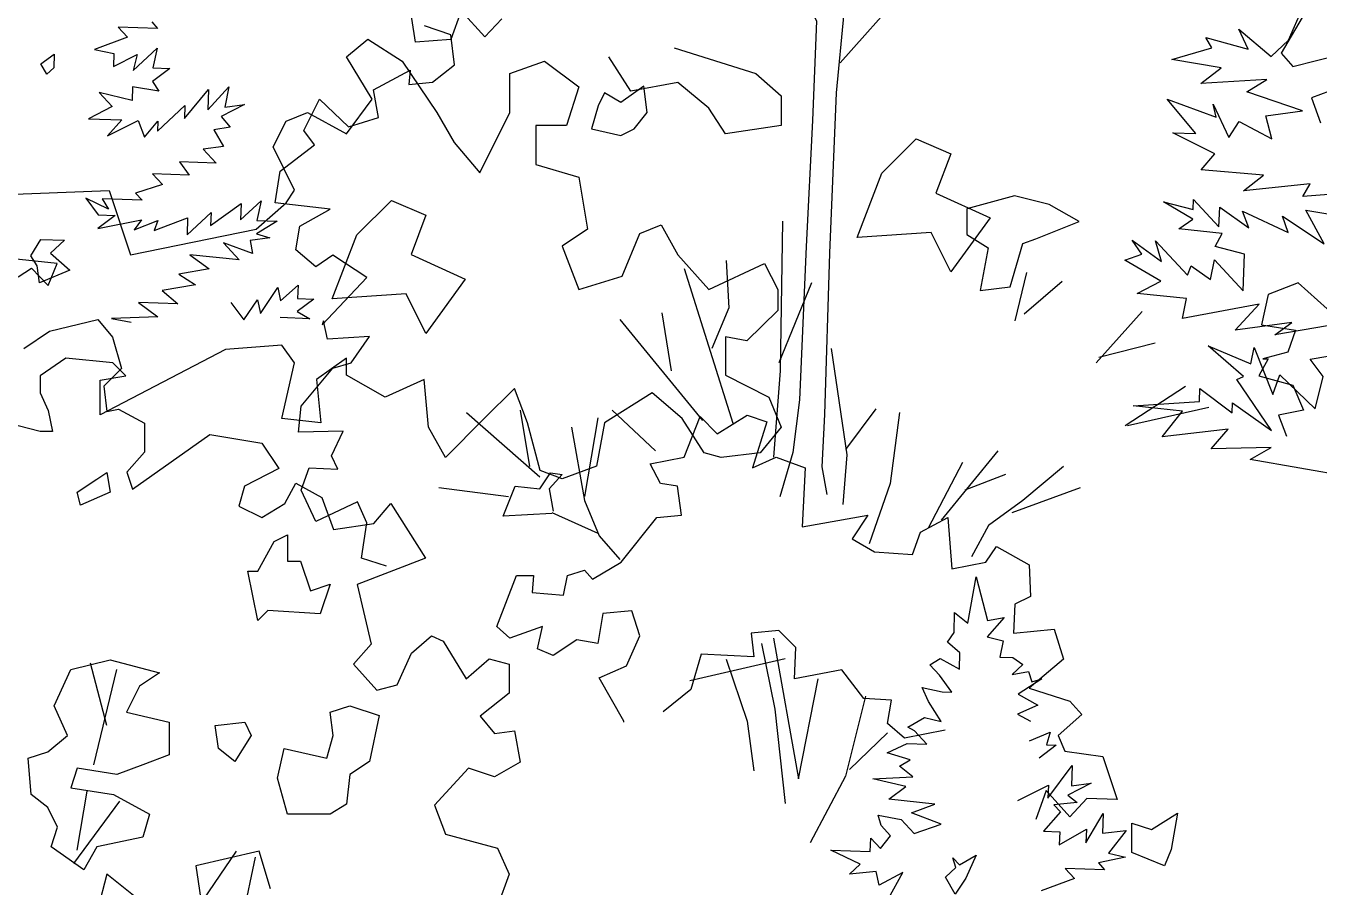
# Model space of a CAD drawing. Header units: inches. Extents: x 11.9 to 85.3, y 21.1 to 37.4.
# Drawn here: x 43.1466 to 43.6134, y 22.436 to 22.7468 of the extents above; entities that cross this region are included whole.
import ezdxf

# ---------------------------------------------------------------- set-up
doc = ezdxf.new("R2010")
doc.units = ezdxf.units.IN
doc.header["$MEASUREMENT"] = 0
doc.layers.add('CAY', color=94, linetype='Continuous')
doc.layers.add('CAY-3', color=61, linetype='Continuous')

# ---------------------------------------------------------------- blocks, each defined once
blk = doc.blocks.new('A$C76451831')
at = {"layer": 'CAY'}
for p, q in [((4769.2, 1531.6), (4737.5, 1532.7)), ((4737.5, 1532.7), (4745, 1524.8)), ((4764.4, 1537.2), (4769.2, 1531.6)), ((4745, 1524.8), (4718.3, 1514.8)), ((4718.3, 1514.8), (4734.1, 1511.6)), ((4734.1, 1511.6), (4733.7, 1501.1)), ((4733.7, 1501.1), (4752.6, 1510.9)), ((4749.5, 1497.9), (4768.7, 1515.8)), ((4752.6, 1510.9), (4749.5, 1497.9)), ((4768.7, 1515.8), (4765.4, 1500)), ((4779, 1499.6), (4765, 1489.2)), ((4765.4, 1500), (4779, 1499.6)), ((4765, 1489.2), (4770.2, 1481.3)), ((4722.1, 1480.2), (4732.6, 1469)), ((4748.6, 1473.9), (4722.1, 1480.2)), ((4749, 1484.7), (4748.6, 1473.9)), ((4770.2, 1481.3), (4749, 1484.7)), ((4790.7, 1459.3), (4810.1, 1482.6)), ((4809.5, 1466.3), (4826.5, 1484.8)), ((4810.1, 1482.6), (4809.5, 1466.3)), ((4826.5, 1484.8), (4823.2, 1468.6)), ((4732.6, 1469), (4713.7, 1459.2)), ((4769, 1449.1), (4791.1, 1469.7)), ((4791.1, 1469.7), (4790.7, 1459.3)), ((4839.1, 1470.7), (4820.2, 1461)), ((4823.2, 1468.6), (4839.1, 1470.7)), ((4713.7, 1459.2), (4740.4, 1458.3)), ((4740.4, 1458.3), (4729, 1445.5)), ((4729, 1445.5), (4753.5, 1457.8)), ((4753.5, 1457.8), (4758.5, 1444.5)), ((4758.5, 1444.5), (4769.3, 1457.3)), ((4769.3, 1457.3), (4769, 1449.1)), ((4820.2, 1461), (4827.6, 1452.5)), ((4827.6, 1452.5), (4814.4, 1450.3)), ((4814.4, 1450.3), (4822.1, 1436.9)), ((4822.1, 1436.9), (4805.7, 1434.7)), ((4805.7, 1434.7), (4816.2, 1423.5)), ((4794.5, 1413.8), (4765.1, 1414.8)), ((4765.1, 1414.8), (4773, 1406.4)), ((4786.8, 1424.5), (4794.5, 1413.8)), ((4816.2, 1423.5), (4786.8, 1424.5)), ((4773, 1406.4), (4751.5, 1399.4)), ((4711.4, 1395.4), (4721.4, 1381.9)), ((4729.7, 1386.6), (4711.4, 1395.4)), ((4724.6, 1394.9), (4729.7, 1386.6)), ((4756.7, 1393.8), (4724.6, 1394.9)), ((4751.5, 1399.4), (4756.7, 1393.8)), ((4792.9, 1365.8), (4812.1, 1383.7)), ((4811.7, 1373.3), (4836.3, 1391)), ((4812.1, 1383.7), (4811.7, 1373.3)), ((4835.9, 1377.9), (4852.3, 1393.2)), ((4836.3, 1391), (4835.9, 1377.9)), ((4852.3, 1393.2), (4849, 1377.4)), ((4735, 1381.4), (4721, 1371)), ((4721, 1371), (4756.1, 1378)), ((4721.4, 1381.9), (4735, 1381.4)), ((4756.1, 1378), (4750.4, 1370)), ((4750.4, 1370), (4769.3, 1377.5)), ((4766.3, 1369.4), (4793.3, 1379.4)), ((4769.3, 1377.5), (4766.3, 1369.4)), ((4793.3, 1379.4), (4792.9, 1365.8)), ((4865.3, 1376.9), (4848.6, 1366.6)), ((4849, 1377.4), (4865.3, 1376.9)), ((4859.4, 1363.5), (4843.5, 1361.3)), ((4848.6, 1366.6), (4859.4, 1363.5)), ((4822.1, 1359.3), (4834.8, 1345.7)), ((4845.4, 1350.8), (4822.1, 1359.3)), ((4843.5, 1361.3), (4845.4, 1350.8)), ((4834.8, 1345.7), (4795, 1349.9)), ((4795, 1349.9), (4810.5, 1338.4)), ((4810.5, 1338.4), (4786.3, 1334.3)), ((4786.3, 1334.3), (4799.6, 1325.7)), ((4799.6, 1325.7), (4772.7, 1321.2)), ((4772.7, 1321.2), (4785.5, 1310.3)), ((4851.8, 1302.5), (4865.7, 1323.4)), ((4865.7, 1323.4), (4868.1, 1312.9)), ((4868.1, 1312.9), (4882.1, 1325.5)), ((4882.1, 1325.5), (4881.7, 1314.6)), ((4753.8, 1311.4), (4769.3, 1300)), ((4785.5, 1310.3), (4753.8, 1311.4)), ((4828.1, 1311.5), (4838.5, 1297.6)), ((4838.5, 1297.6), (4849.5, 1313.5)), ((4849.5, 1313.5), (4851.8, 1302.5)), ((4894.8, 1314.2), (4881.4, 1304.2)), ((4881.7, 1314.6), (4894.8, 1314.2)), ((4769.3, 1300), (4732.1, 1298.6)), ((4881.4, 1304.2), (4891.6, 1298.4)), ((4682.3, 1288.4), (4721.2, 1297.8)), ((4721.2, 1297.8), (4733, 1283.7)), ((4732.1, 1298.6), (4747.8, 1295.7)), ((4891.6, 1298.4), (4867.6, 1299.3)), ((4661.5, 1274.6), (4682.3, 1288.4)), ((4733, 1283.7), (4740.1, 1258.5)), ((4740.1, 1258.5), (4725.9, 1244.3)), ((4725.9, 1244.3), (4728.3, 1223.9)), ((4728.3, 1223.9), (4737.7, 1225.8)), ((4737.7, 1225.8), (4758.6, 1214.4)), ((5192.6, 1187), (5205.3, 1219.7)), ((5205.3, 1219.7), (5219, 1206)), ((5219, 1206), (5243.2, 1220.8)), ((5243.2, 1220.8), (5259.1, 1215.5)), ((4758.6, 1214.4), (4758.6, 1191.2)), ((5259.1, 1215.5), (5247.5, 1178.6)), ((4749.1, 1161.4), (4811.2, 1205.4)), ((4811.2, 1205.4), (4852.9, 1198.3)), ((4852.9, 1198.3), (4866.7, 1177.9)), ((4758.6, 1191.2), (4744.4, 1175.1)), ((5165.2, 1181.8), (5192.6, 1187)), ((5247.5, 1178.6), (5266.4, 1187)), ((5266.4, 1187), (5289.7, 1178.6)), ((4744.4, 1175.1), (4749.1, 1161.4)), ((4866.7, 1177.9), (4839.1, 1163.7)), ((5173.6, 1165.9), (5165.2, 1181.8)), ((5289.7, 1178.6), (5287.5, 1131.1)), ((4871.4, 1149.9), (4880.4, 1166.1)), ((4880.4, 1166.1), (4901.2, 1154.7)), ((5187.3, 1163.8), (5173.6, 1165.9)), ((4839.1, 1163.7), (4834.4, 1147.6)), ((4901.2, 1154.7), (4910.7, 1129.1)), ((5190.5, 1140.6), (5187.3, 1163.8)), ((4834.4, 1147.6), (4852.9, 1138.5)), ((4852.9, 1138.5), (4871.4, 1149.9)), ((4942.9, 1133.8), (4956.7, 1149.9)), ((4956.7, 1149.9), (4984.6, 1105.9)), ((4910.7, 1129.1), (4942.9, 1133.8)), ((5142, 1102.7), (5170.5, 1138.5)), ((5170.5, 1138.5), (5190.5, 1140.6)), ((5287.5, 1131.1), (5340.3, 1140.6)), ((5340.3, 1140.6), (5327.6, 1121.6)), ((5382.5, 1126.9), (5404.6, 1138.5)), ((5404.6, 1138.5), (5407.8, 1097.4)), ((5376.1, 1109), (5382.5, 1126.9)), ((5327.6, 1121.6), (5345.5, 1111.1)), ((5435.2, 1102.7), (5443.6, 1115.3)), ((5443.6, 1115.3), (5470, 1100.6)), ((4984.6, 1105.9), (4929.6, 1084.7)), ((5118.8, 1089), (5142, 1102.7)), ((5345.5, 1111.1), (5376.1, 1109)), ((5407.8, 1097.4), (5435.2, 1102.7)), ((5057.6, 1092.1), (5071.3, 1092.1)), ((5071.3, 1092.1), (5070.3, 1078.4)), ((5095.6, 1076.3), (5098.8, 1092.1)), ((5098.8, 1092.1), (5112.5, 1096.3)), ((5112.5, 1096.3), (5118.8, 1089)), ((5470, 1100.6), (5471.1, 1075.2)), ((4929.6, 1084.7), (4941, 1036.7)), ((5420.6, 1053.6), (5427.3, 1091)), ((5427.3, 1091), (5436.5, 1055.8)), ((5070.3, 1078.4), (5095.6, 1076.3)), ((5471.1, 1075.2), (5458.4, 1068.9)), ((5409.5, 1046.3), (5410, 1062.2)), ((5410, 1062.2), (5420.6, 1053.6)), ((5458.4, 1068.9), (5457.3, 1045.7)), ((5449.8, 1058.1), (5436.1, 1042.7)), ((5436.5, 1055.8), (5449.8, 1058.1)), ((4973.2, 1029.6), (4989.3, 1043.4)), ((4989.3, 1043.4), (4998.7, 1039.1)), ((5268.6, 1047.8), (5246.4, 1045.7)), ((5246.4, 1045.7), (5248.5, 1026.7)), ((5282.3, 1034.1), (5268.6, 1047.8)), ((5404.2, 1038.3), (5409.5, 1046.3)), ((5436.1, 1042.7), (5449.1, 1039.5)), ((5457.3, 1045.7), (5490, 1048.9)), ((5490, 1048.9), (5497.4, 1024.6)), ((4941, 1036.7), (4926.8, 1020.6)), ((4961.8, 1004.1), (4973.2, 1029.6)), ((4998.7, 1039.1), (5017.2, 1008.8)), ((5281.2, 1008.8), (5282.3, 1034.1)), ((5414.3, 1029.8), (5404.2, 1038.3)), ((5413.9, 1016.7), (5414.3, 1029.8)), ((5449.1, 1039.5), (5446.4, 1026.4)), ((4728.3, 971.5), (4715.1, 1021.6)), ((4926.8, 1020.6), (4945.3, 999.7)), ((5017.2, 1008.8), (5035.7, 1024.9)), ((5035.7, 1024.9), (5051.8, 1020.6)), ((5051.8, 1020.6), (5051.8, 997.4)), ((5273.8, 1025), (5197.2, 1007.3)), ((5206.3, 1028.8), (5197.9, 1000.4)), ((5248.5, 1026.7), (5206.3, 1028.8)), ((5390, 1020.2), (5398.3, 1025.4)), ((5397.8, 1011.8), (5390, 1020.2)), ((5398.3, 1025.4), (5413.9, 1016.7)), ((5446.4, 1026.4), (5456.8, 1026.1)), ((5464.8, 1020.4), (5456.3, 1012.5)), ((5456.8, 1026.1), (5464.8, 1020.4)), ((5497.4, 1024.6), (5470, 1001.4)), ((4717.8, 939.8), (4736.3, 1016.3)), ((5319.2, 1016.2), (5281.2, 1008.8)), ((5337.1, 993), (5319.2, 1016.2)), ((5407.8, 998.3), (5397.8, 1011.8)), ((5456.3, 1012.5), (5469.5, 1014.7)), ((5480.2, 1008.9), (5461.2, 996.5)), ((5469.5, 1014.7), (5472, 1006.5)), ((5472, 1006.5), (5480.2, 1008.9)), ((4945.3, 999.7), (4961.8, 1004.1)), ((5197.9, 1000.4), (5175.7, 982.4)), ((5389, 990.8), (5383.9, 1001.9)), ((5383.9, 1001.9), (5400.1, 998.6)), ((5400.1, 998.6), (5407.8, 998.3)), ((5470, 1001.4), (5502.7, 990.9)), ((5051.8, 997.4), (5028.6, 978.9)), ((5359.3, 991.9), (5337.1, 993)), ((5356.1, 972.9), (5359.3, 991.9)), ((5399.3, 974.6), (5389, 990.8)), ((5461.2, 996.5), (5476.8, 987.8)), ((5502.7, 990.9), (5512.2, 980.3)), ((5028.6, 978.9), (5040, 965.1)), ((5372.4, 970.1), (5385.8, 977.8)), ((5385.8, 977.8), (5399.3, 974.6)), ((5476.8, 987.8), (5460.6, 980.6)), ((5460.6, 980.6), (5470.9, 974.8)), ((5512.2, 980.3), (5493.2, 963.4)), ((5040, 965.1), (5056.1, 967.1)), ((5056.1, 967.1), (5060.8, 941.9)), ((5369.8, 961.3), (5356.1, 972.9)), ((5402.5, 967.7), (5369.8, 961.3)), ((5377.7, 967.2), (5372.4, 970.1)), ((5387.7, 956.4), (5377.7, 967.2)), ((5355.8, 949.4), (5371.9, 957)), ((5371.9, 957), (5387.7, 956.4)), ((5470.3, 959), (5486.9, 966.1)), ((5486.9, 966.1), (5483.8, 955.8)), ((5493.2, 963.4), (5498.5, 950.8)), ((5374.2, 943.7), (5355.8, 949.4)), ((5491.5, 955.5), (5478, 945.1)), ((5483.8, 955.8), (5491.5, 955.5)), ((5498.5, 950.8), (5529.1, 946.6)), ((5529.1, 946.6), (5540.7, 911.8)), ((5019.2, 937.2), (4991.7, 907.3)), ((5040, 930.1), (5019.2, 937.2)), ((5060.8, 941.9), (5040, 930.1)), ((5365.8, 938.6), (5374.2, 943.7)), ((5376.4, 930.1), (5365.8, 938.6)), ((5485, 913.1), (5504.5, 939.2)), ((5504.5, 939.2), (5503.9, 922.9)), ((5344.2, 928.5), (5376.4, 930.1)), ((5370.7, 922.5), (5344.2, 928.5)), ((4704.6, 871.1), (4712.5, 918.7)), ((5357.2, 912.1), (5370.7, 922.5)), ((5460.9, 911.2), (5485.4, 923.5)), ((5483.7, 919.1), (5475.3, 895.9)), ((5502.7, 898.1), (5483.7, 919.1)), ((5485.4, 923.5), (5485, 913.1)), ((5519.9, 925), (5501, 915.3)), ((5501, 915.3), (5508.5, 909.6)), ((5503.9, 922.9), (5519.9, 925)), ((4701.9, 860.6), (4738.9, 910.7)), ((4991.7, 907.3), (5000.7, 884.1)), ((5394.2, 908.1), (5357.2, 912.1)), ((5375.4, 901.1), (5394.2, 908.1)), ((5508.5, 909.6), (5489.8, 907.5)), ((5489.8, 907.5), (5495.1, 901.9)), ((5516.4, 912.8), (5502.7, 898.1)), ((5540.7, 911.8), (5516.4, 912.8)), ((5351, 891), (5348.6, 899.3)), ((5348.6, 899.3), (5367.1, 895.9)), ((5367.1, 895.9), (5377.5, 884.7)), ((5399.1, 892.1), (5375.4, 901.1)), ((5495.1, 901.9), (5481.4, 886.5)), ((5515.5, 877.1), (5529.5, 900.7)), ((5529.5, 900.7), (5528.9, 884.8)), ((5000.7, 884.1), (5042.4, 872.7)), ((5358.4, 882.6), (5351, 891)), ((5377.5, 884.7), (5399.1, 892.1)), ((5481.4, 886.5), (5494.5, 886)), ((5494.1, 875.6), (5515.9, 888)), ((5494.5, 886), (5494.1, 875.6)), ((5515.9, 888), (5515.5, 877.1)), ((5528.9, 884.8), (5548, 886.9)), ((5548, 886.9), (5533.8, 868.8)), ((5342.1, 870.1), (5342.5, 880.9)), ((5342.5, 880.9), (5350.4, 872.5)), ((5350.4, 872.5), (5358.4, 882.6)), ((4781, 794.5), (4832.5, 870.4)), ((4850.9, 870.4), (4799.8, 858.6)), ((4826.2, 761), (4847.8, 865.6)), ((4860, 840.1), (4850.9, 870.4)), ((5042.4, 872.7), (5051.8, 851.9)), ((5310.5, 871.2), (5342.1, 870.1)), ((5334.1, 859.9), (5310.5, 871.2)), ((5547.3, 865.6), (5525.8, 860.9)), ((5533.8, 868.8), (5547.3, 865.6)), ((4799.8, 858.6), (4804.6, 826.3)), ((5325.6, 852), (5334.1, 859.9)), ((5347, 854), (5325.6, 852)), ((5349.4, 843.1), (5347, 854)), ((5368.3, 853.3), (5349.4, 843.1)), ((5356.7, 832.4), (5368.3, 853.3)), ((5498.9, 856.4), (5506.3, 848.5)), ((5530.6, 855.3), (5498.9, 856.4)), ((5525.8, 860.9), (5530.6, 855.3)), ((4728.3, 851.9), (4721.2, 824)), ((4760.5, 826.3), (4728.3, 851.9)), ((5051.8, 851.9), (5042.4, 826.3)), ((5506.3, 848.5), (5479.7, 838.5))]:
    blk.add_line(p, q, dxfattribs=at)
for points in [[(4953.2, 1099.5), (4933.2, 1105.8), (4937.4, 1134.3), (4930, 1151.2), (4896.3, 1135.4), (4884.7, 1160.7), (4891, 1178.6), (4914.2, 1177.5), (4908.9, 1188.1), (4918.4, 1208.1), (4882.5, 1207.1), (4884.7, 1228.2), (4910, 1258.8), (4924.7, 1263), (4939.5, 1284.1), (4905.7, 1282), (4902.6, 1296.7), (4901.5, 1293.6), (4937.4, 1331.5), (4910, 1349.5), (4896.3, 1340), (4880.4, 1353.7), (4883.6, 1372.7), (4907.9, 1386.4), (4863.6, 1391.6), (4867.8, 1417), (4895.2, 1438.1), (4886.8, 1449.7), (4899.4, 1475), (4922.6, 1452.8), (4946.9, 1460.2), (4942.7, 1482.3), (4972.2, 1498.2), (4971.1, 1486.6), (4990.1, 1488.7), (5008, 1502.4), (5004.9, 1526.6), (4983.8, 1534)], [(5694.7, 1549.8), (5672.5, 1511.9), (5682, 1501.3), (5720, 1510.8)], [(5711.5, 1481.3), (5696.8, 1476), (5704.1, 1456)], [(5725.2, 1292.5), (5686.2, 1327.3), (5662, 1317.8), (5656.7, 1293.6), (5684.1, 1289.3), (5677.8, 1271.4), (5657.7, 1266.1), (5662, 1266.1), (5654.6, 1252.4), (5682, 1245), (5690.4, 1225), (5670.4, 1220.8), (5676.7, 1203.9)], [(4680, 1494.9), (4675.3, 1503.2), (4686, 1511), (4685.6, 1500.1), (4680, 1494.9)], [(5271.7, 1376.9), (5269.6, 1256.6), (5264.3, 1187)], [(5226.4, 1345.2), (5228.5, 1307.3), (5214.8, 1274.6)], [(5192.6, 1338.9), (5231.6, 1214.5)], [(5467.9, 1335.7), (5458.4, 1296.7)], [(5294.9, 1327.3), (5268.6, 1263)], [(5496.4, 1328.4), (5465.8, 1302)], [(5174.7, 1303.1), (5182.1, 1256.6)], [(5560.7, 1304.1), (5523.8, 1263)], [(5140.9, 1297.8), (5207.4, 1216.6)], [(5310.7, 1274.6), (5323.4, 1189.1), (5320.2, 1149.1)], [(5571.3, 1278.8), (5525.9, 1267.2)], [(5595.5, 1244), (5547, 1212.3)], [(5614.5, 1227.1), (5549.1, 1212.3)], [(5017.5, 1222.9), (5076.6, 1171.2)], [(5060.8, 1225), (5068.2, 1179.7)], [(5123, 1218.7), (5112.5, 1155.4)], [(5134.6, 1225), (5169.4, 1192.3)], [(5346.6, 1226.1), (5322.3, 1193.4)], [(5365.6, 1222.9), (5358.2, 1165.9), (5341.3, 1117.4)], [(1279.1, 158.1), (1199.4, 171.8), (1216.1, 181.6), (1168, 180.6), (1181.7, 196.4), (1128.5, 190.1), (1145, 210.9), (1105.3, 215), (1158.5, 218.6), (1158.8, 229), (1184.9, 209.5), (1185.2, 217.6), (1216.5, 195.2), (1188.5, 236.1), (1194, 238.6), (1165.5, 263.2), (1199.8, 248.8), (1202.6, 261.9), (1217.6, 224.2), (1223.1, 239.9), (1251.6, 212.6), (1257.9, 238.7), (1247.6, 252.6), (1274.4, 257.1)], [(1283.5, 283.1), (1219.2, 272.2), (1232.7, 282.1), (1187.2, 276), (1206.5, 296.7), (1144.9, 285.2), (1148.2, 301.4), (1108.5, 305.5), (1127.4, 315.3), (1098.5, 332.2), (1112.3, 337.1), (1104.5, 348.3), (1127.9, 331.1), (1123.1, 347.6), (1148.9, 320), (1151.8, 327.6), (1167.3, 316.6), (1170.6, 332.4), (1193.7, 307.5), (1194.8, 337), (1171, 343.2), (1176.8, 353.5), (1142, 357.4), (1153.2, 365.2), (1129.6, 379.1), (1153.4, 372.9), (1153.7, 381), (1174.2, 359), (1174.8, 374.8), (1198.2, 358.2), (1193.2, 371.5), (1229.8, 354.3), (1225.3, 367.6), (1258.9, 345.2), (1244, 372.4), (1302.2, 362.7)], [(1311.2, 388.7), (1241.7, 383.4), (1247.5, 393.6), (1193.8, 387.8), (1210.1, 400.4), (1160, 404.8), (1170.8, 417.6), (1137, 434.6), (1155.6, 434), (1132.5, 461.5), (1171.9, 447), (1169.5, 457.5), (1182.2, 430.8), (1190.3, 443.7), (1216.6, 429.6), (1211.8, 448.3), (1241.4, 452.3), (1196.6, 467.5), (1212.8, 477.3), (1159.7, 474.2), (1176, 486.8), (1136.3, 493.6), (1168.4, 502.9), (1163.7, 511.2), (1197.8, 501.9), (1190.2, 518), (1216.2, 495.8), (1230.2, 508.9), (1241.6, 535.3)], [(5101.9, 1211.3), (5112.5, 1152.2), (5124.1, 1123.8), (5140.9, 1104.8)], [(5444.7, 1192.3), (5399.3, 1136.4)], [(5416.2, 1182.8), (5388.8, 1130.1)], [(5497.4, 1179.7), (5464.7, 1152.2), (5437.3, 1132.2), (5423.6, 1106.9)], [(5086.1, 1141.7), (5047.1, 1139.6), (5056.6, 1163.8), (5076.6, 1161.7), (5085, 1174.4), (5094.5, 1173.3), (5084, 1161.7), (5087.2, 1143.8)], [(5451, 1173.3), (5418.3, 1160.7)], [(4995.4, 1162.8), (5051.3, 1155.4)], [(5456.3, 1142.7), (5511.1, 1162.8)], [(5086.1, 1142.7), (5123, 1125.9)], [(5144.1, 974), (5144.1, 975), (5124.1, 1009.8), (5146.2, 1019.3), (5156.8, 1043.6), (5150.4, 1063.6), (5127.2, 1061.5), (5123, 1037.3), (5106.1, 1040.4), (5087.2, 1027.8), (5074.5, 1033.1), (5078.7, 1051), (5052.3, 1041.5), (5041.8, 1051), (5057.6, 1092.1)], [(5264.3, 1041.5), (5284.4, 928.6), (5300.2, 1008.8)], [(5254.8, 1037.3), (5265.4, 984.5), (5273.8, 908.6)], [(5226.4, 1024.6), (5243.2, 975), (5248.5, 935)], [(5338.2, 995.1), (5322.3, 930.7), (5293.9, 877)], [(5356.1, 965.6), (5325.5, 936)], [(774.7, 655.4), (791.5, 634.3), (850.6, 524.6), (847.4, 444.5), (842.2, 343.2), (836.9, 219.8), (831.6, 177.6), (821.1, 141.8)], [(888.6, 656.4), (872.7, 530.9), (866.4, 466.6), (861.1, 337.9), (856.9, 208.2), (854.8, 166), (859, 143.9)], [(948.7, 602.7), (920.2, 547.8), (869.6, 490.9)]]:
    blk.add_lwpolyline(points, dxfattribs=at)
for points in [[(5162.8, 1464.3), (5160.2, 1485.4), (5141.7, 1472.2), (5128.5, 1480.1), (5123.3, 1469.6), (5118, 1451.1), (5141.7, 1445.8), (5152.3, 1451.1)], [(5351.5, 1415.3), (5379.2, 1443), (5406.9, 1431.1), (5395, 1399.4), (5438.6, 1379.6), (5406.9, 1336.1), (5391, 1367.8), (5331.7, 1363.8)], [(4672.4, 1341), (4667.2, 1348.9), (4675.4, 1362.2), (4694.4, 1361.5), (4683.1, 1351), (4698.5, 1337.4), (4674.2, 1327.3)], [(4720.4, 1169.5), (4728.3, 1174.8), (4731, 1158.9), (4707.2, 1148.4), (4704.6, 1158.9)], [(4862.9, 1119.3), (4873.5, 1124.6), (4873.5, 1103.5), (4884.1, 1103.5), (4892, 1079.7), (4907.8, 1085), (4899.9, 1061.2), (4857.7, 1063.9), (4849.7, 1055.9), (4841.8, 1095.6), (4849.7, 1095.6)], [(4709.9, 855.3), (4683.5, 873.8), (4688.8, 889.6), (4680.8, 905.5), (4667.6, 916), (4665, 945.1), (4680.8, 950.3), (4696.7, 963.5), (4686.1, 987.3), (4699.3, 1016.3), (4731, 1024.3), (4770.6, 1013.7), (4754.7, 1003.1), (4744.2, 982), (4778.5, 974.1), (4778.5, 947.7), (4757.4, 939.8), (4736.3, 931.9), (4704.6, 937.1), (4699.3, 921.3), (4733.6, 916), (4762.7, 900.2), (4757.4, 881.7), (4720.4, 873.8)], [(4865.6, 929.2), (4870.9, 953), (4905.2, 945.1), (4910.4, 963.5), (4907.8, 982), (4923.6, 987.3), (4947.4, 979.4), (4939.5, 942.4), (4923.6, 931.9), (4921, 908.1), (4907.8, 900.2), (4873.5, 900.2)], [(4818.1, 953), (4815.4, 971.5), (4839.2, 974.1), (4844.5, 963.5), (4831.3, 942.4)], [(5552.4, 869.2), (5552.4, 892.9), (5568.2, 887.7), (5589.3, 900.9), (5584, 871.8), (5578.8, 858.6)], [(5402.6, 849.4), (5411, 857.2), (5408.6, 865), (5413.8, 859.4), (5427.2, 867.1), (5418.9, 848.8), (5410.3, 835.9)], [(1037.6, 376.9), (1009.9, 384), (971.5, 373.4), (971.5, 352.7), (988.6, 342.1), (982.2, 307.9), (1006.3, 310.8), (1016.4, 345.6), (1027, 349.2), (1061.8, 363.3)]]:
    blk.add_lwpolyline(points, close=True, dxfattribs=at)
at = {"layer": 'CAY-3'}
for p, q in [((472.7, 495.7), (489.8, 509.9)), ((489.8, 509.9), (517.5, 492.2)), ((736.2, 502.8), (801.7, 482.1)), ((493.3, 461.5), (472.7, 495.7)), ((517.5, 492.2), (545.2, 450.9)), ((604.1, 482.1), (631.9, 492.2)), ((631.9, 492.2), (659.6, 471.5)), ((701.4, 468), (683.7, 495.7)), ((604.1, 450.9), (604.1, 482.1)), ((801.7, 482.1), (822.3, 464.4)), ((659.6, 471.5), (649.5, 440.3)), ((739.2, 475.1), (701.4, 468)), ((763.9, 454.4), (739.2, 475.1)), ((472.7, 433.8), (493.3, 461.5)), ((822.3, 464.4), (822.3, 440.3)), ((424.3, 443.8), (441.4, 450.9)), ((441.4, 450.9), (472.7, 433.8)), ((545.2, 450.9), (559.3, 426.7)), ((580, 402.5), (604.1, 450.9)), ((777.5, 433.8), (763.9, 454.4)), ((413.7, 423.2), (424.3, 443.8)), ((624.8, 440.3), (624.8, 409)), ((649.5, 440.3), (624.8, 440.3)), ((822.3, 440.3), (777.5, 433.8)), ((559.3, 426.7), (580, 402.5)), ((430.8, 388.4), (413.7, 423.2)), ((624.8, 409), (659.6, 399)), ((659.6, 399), (666.6, 357.1)), ((145.6, 382.8), (281.8, 388.3)), ((281.8, 388.3), (298.9, 336.4)), ((424.3, 378.3), (430.8, 388.4)), ((400.1, 357.1), (424.3, 378.3)), ((298.9, 336.4), (400.1, 357.1)), ((666.6, 357.1), (646, 343.5)), ((694.4, 319.3), (708.5, 353.5)), ((708.5, 353.5), (725.6, 360.6)), ((725.6, 360.6), (739.2, 336.4)), ((646, 343.5), (659.6, 308.7)), ((240, 329.4), (132.1, 340.9)), ((739.2, 336.4), (763.9, 308.7)), ((208.7, 318.7), (219.3, 325.8)), ((219.3, 325.8), (232.9, 311.7)), ((232.9, 311.7), (240, 329.4)), ((763.9, 308.7), (808.7, 329.4)), ((808.7, 329.4), (819.4, 308.7)), ((659.6, 308.7), (694.4, 319.3)), ((819.4, 308.7), (819.4, 291.6)), ((819.4, 291.6), (794.6, 267.4)), ((794.6, 267.4), (777.5, 270.4)), ((777.5, 270.4), (777.5, 239.7)), ((375.4, 260.4), (274.7, 207.8)), ((420.8, 263.9), (375.4, 260.4)), ((430.8, 249.7), (420.8, 263.9)), ((247, 253.3), (226.4, 239.1)), ((284.8, 249.7), (247, 253.3)), ((295.4, 239.1), (284.8, 249.7)), ((420.8, 204.9), (430.8, 249.7)), ((472.7, 253.3), (448.5, 236.2)), ((472.7, 239.7), (472.7, 253.3)), ((503.9, 222), (472.7, 239.7)), ((777.5, 239.7), (812.3, 222)), ((226.4, 239.1), (226.4, 225.5)), ((274.7, 235.6), (295.4, 239.1)), ((274.7, 207.8), (274.7, 235.6)), ((448.5, 236.2), (452, 201.4)), ((535.2, 236.2), (503.9, 222)), ((538.7, 197.8), (535.2, 236.2)), ((607.7, 229.1), (583.5, 204.9)), ((618.3, 201.4), (607.7, 229.1)), ((226.4, 225.5), (232.9, 211.4)), ((718.5, 225.5), (680.2, 201.4)), ((742.7, 204.9), (718.5, 225.5)), ((812.3, 222), (822.3, 197.8)), ((232.9, 211.4), (236.4, 194.3)), ((226.4, 194.3), (188.1, 204.3)), ((452, 201.4), (420.8, 204.9)), ((552.3, 173.6), (538.7, 197.8)), ((583.5, 204.9), (552.3, 173.6)), ((628.3, 163), (618.3, 201.4)), ((680.2, 201.4), (673.7, 166.6)), ((760.4, 177.2), (742.7, 204.9)), ((822.3, 197.8), (805.2, 177.2)), ((236.4, 194.3), (226.4, 194.3)), ((774, 173.6), (760.4, 177.2)), ((805.2, 177.2), (774, 173.6)), ((673.7, 166.6), (646, 156.5)), ((646, 156.5), (628.3, 163))]:
    blk.add_line(p, q, dxfattribs=at)
blk.add_lwpolyline([(597.7, 526.3), (584, 511.6), (565, 532.7), (556.5, 509.5), (528.1, 507.4), (522.8, 542.2)], dxfattribs=at)
blk.add_lwpolyline([(481.1, 352.5), (508.8, 380.2), (536.5, 368.3), (524.6, 336.6), (568.2, 316.8), (536.5, 273.3), (520.7, 305), (461.3, 301)], close=True, dxfattribs=at)

msp = doc.modelspace()

# ---------------------------------------------------------------- block references
at = {"layer": 'CAY', "xscale": 0.0004489089019145984, "yscale": 0.0004489089019145984, "zscale": 0.0004489089019145984}
for p in [(43.05018, 22.51313), (41.05328, 22.05824)]:
    msp.add_blockref('A$C76451831', p, dxfattribs=at)

doc.saveas('drawing.dxf')
